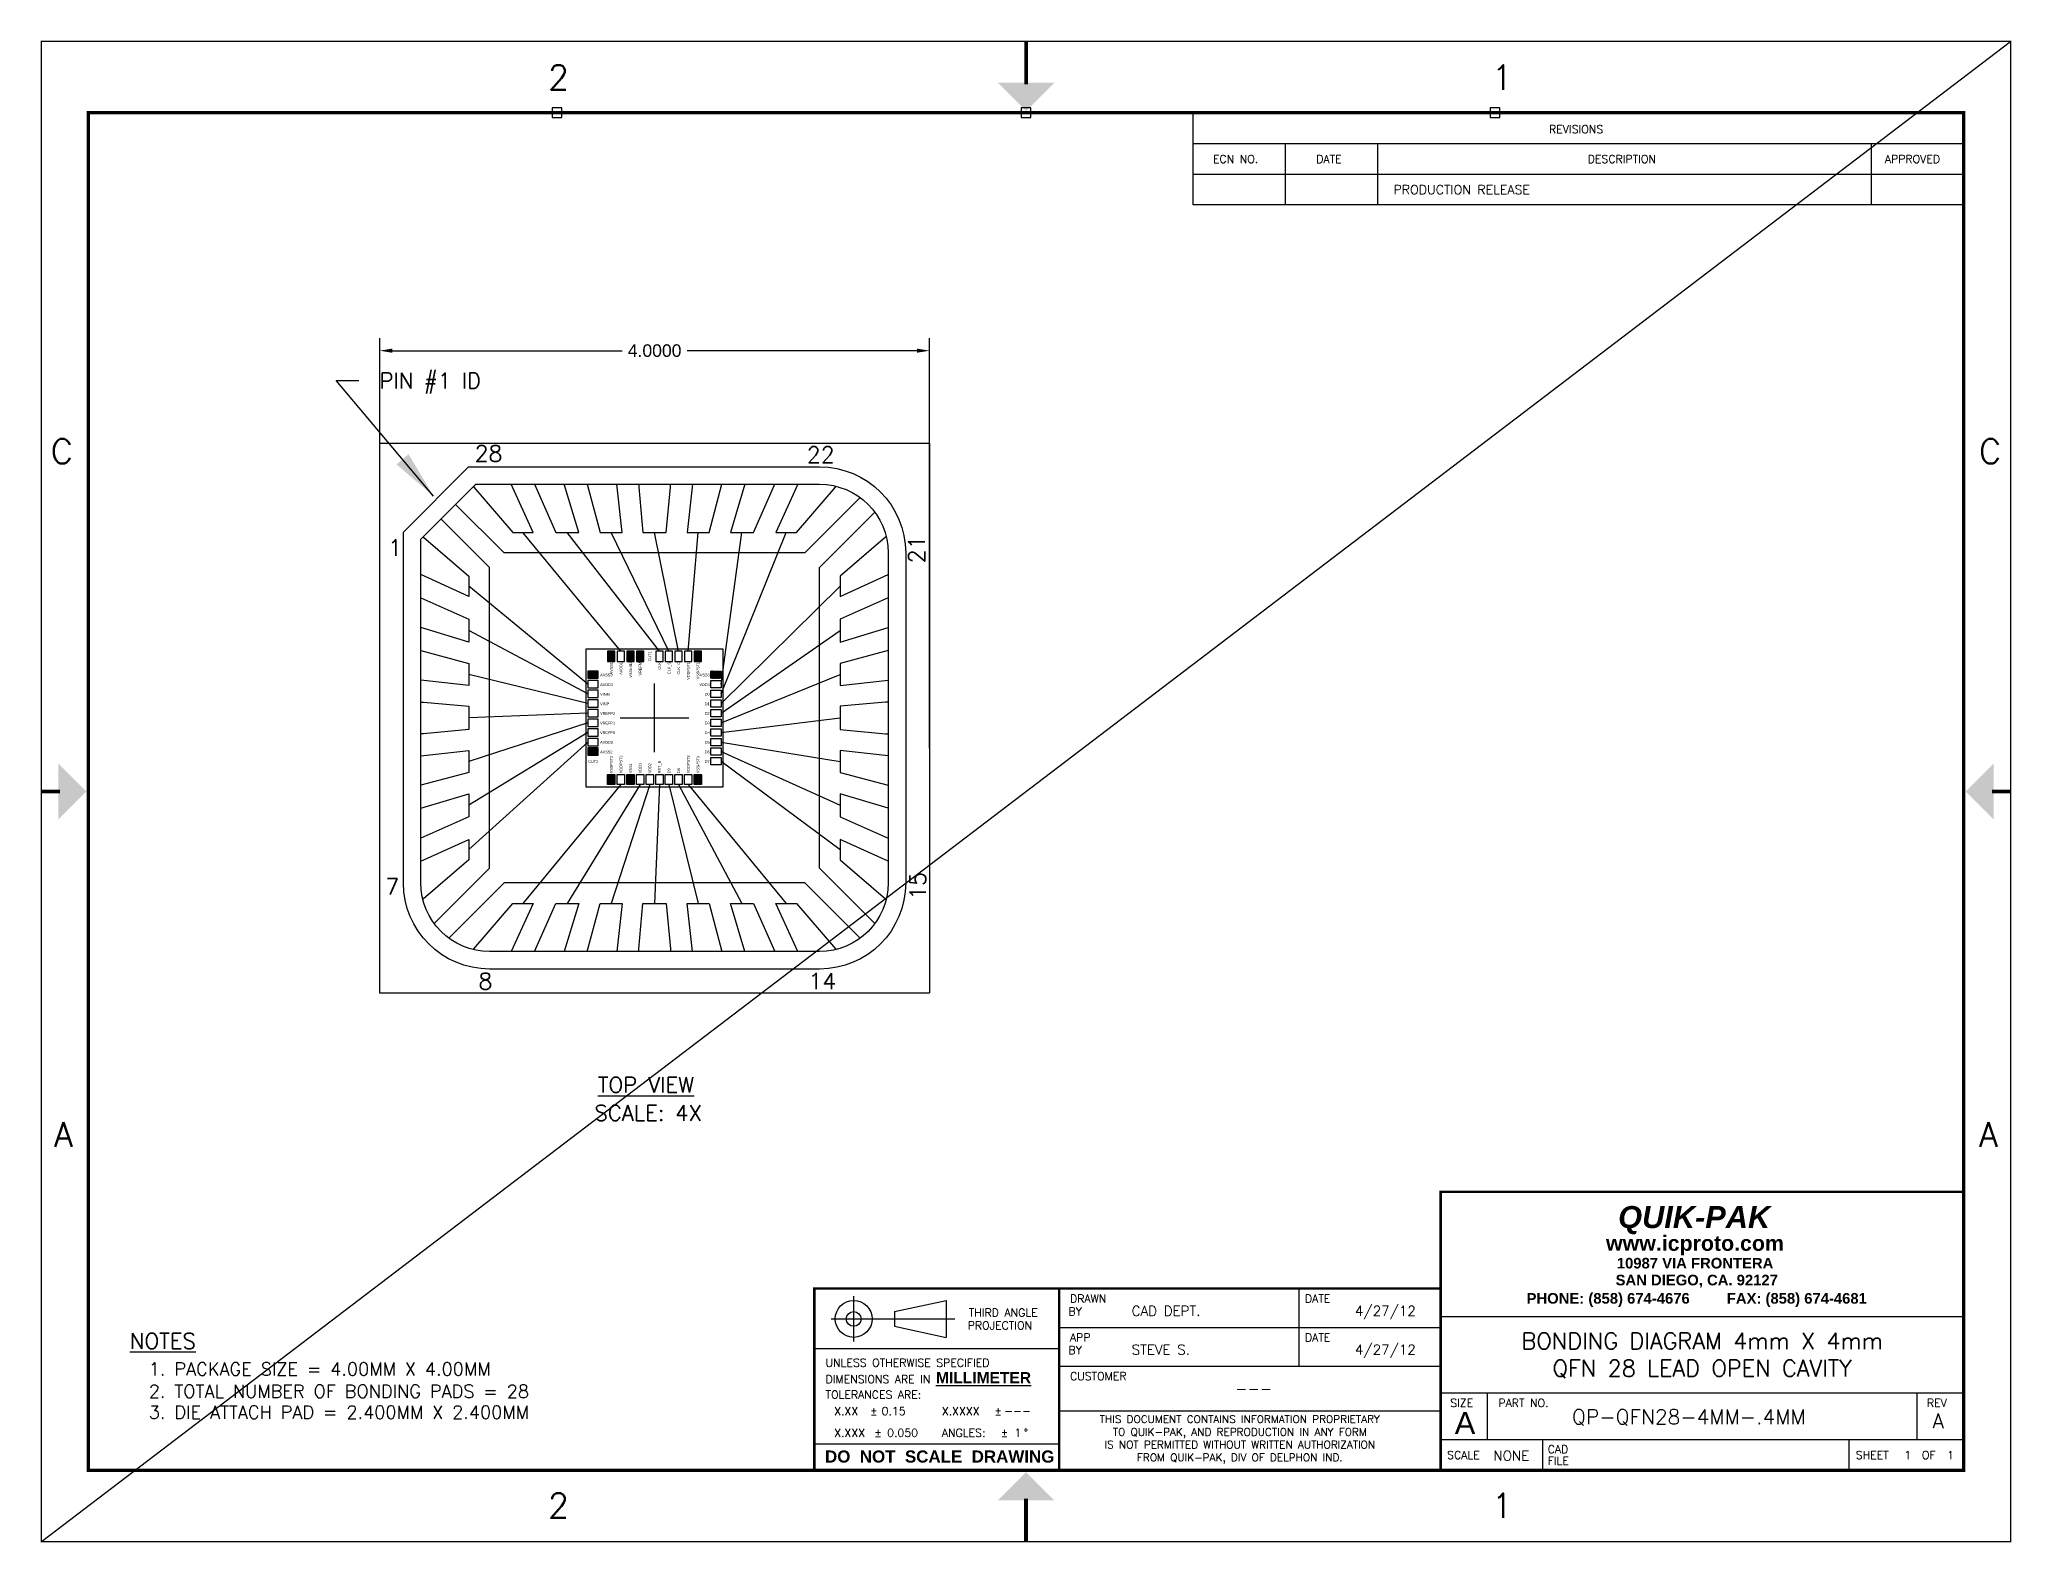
# Model space of a CAD drawing. Header units: millimetres. Extents: x 24.1 to 107.6, y -42.8 to 18.4.
# Drawn here: x 43.37 to 57.72, y 7.44 to 18.38 of the extents above; entities that cross this region are included whole.
import ezdxf
from ezdxf.enums import TextEntityAlignment as Align

# ---------------------------------------------------------------- set-up
doc = ezdxf.new("R2010")
doc.units = ezdxf.units.MM
doc.header["$LTSCALE"] = 25
doc.header["$PDMODE"] = 64
doc.header["$PDSIZE"] = 0.07
for name, color, linetype in [('BOND', 7, 'Continuous'), ('CHIP', 6, 'Continuous'), ('DIM', 142, 'Continuous'), ('FRAME1', 214, 'Continuous'), ('FRAME2', 30, 'Continuous'), ('PACKAGE', 6, 'Continuous'), ('PAD', 7, 'Continuous'), ('TBLOCK', 100, 'Continuous'), ('TXT', 4, 'Continuous')]:
    doc.layers.add(name, color=color, linetype=linetype)
doc.styles.add('Roman', font='romans')
doc.styles.get("Standard").update_dxf_attribs({"font": 'arial.ttf'})
doc.dimstyles.new('Copy of Standard-1-3PL', dxfattribs={"dimtxt": 0.25, "dimasz": 0.35, "dimexe": 0.15, "dimexo": 0.15, "dimgap": 0.15, "dimtad": 0, "dimtih": 1, "dimtoh": 1, "dimdec": 3, "dimzin": 1, "dimdsep": 46, "dimtxsty": 'Roman', "dimcen": 0.35, "dimadec": 0, "dimazin": 0, "dimtfac": 1, "dimtdec": 3, "dimtofl": 0, "dimtmove": 0, "dimatfit": 3, "dimfxl": 1, "dimtolj": 1, "dimtzin": 0, "dimarcsym": 0})
doc.dimstyles.get("Standard").update_dxf_attribs({"dimtxt": 4.572, "dimasz": 4.572, "dimexe": 4.572, "dimexo": 1.5875, "dimgap": 2.286, "dimtad": 0, "dimtih": 1, "dimtoh": 1, "dimdec": 4, "dimzin": 0, "dimdsep": 46, "dimtxsty": 'Standard', "dimcen": 2.286, "dimadec": 0, "dimazin": 0, "dimtfac": 1, "dimtdec": 4, "dimtofl": 0, "dimtmove": 0, "dimatfit": 3, "dimfxl": 25.4, "dimtolj": 1, "dimtzin": 0, "dimarcsym": 0})
pattern_1 = [(0, (31.9055257, 11.5300761), (0.0047625, 0.00274963064), [0.003175, -0.00635]), (120, (31.9055257, 11.5300761), (-0.0047625, 0.00274963066), [0.003175, -0.00635]), (60, (31.9055257, 11.5300761), (1e-11, 0.0054992613), [-0.00635, 0.003175])]

# ---------------------------------------------------------------- blocks, each defined once
blk = doc.blocks.new('Asizesheet1')
for p, q in [((22.345, 26.53), (22.345, 27.723)), ((24.136, 26.53), (24.136, 27.127)), ((35.501, 26.53), (35.501, 27.127)), ((22.345, 26.53), (37.292, 26.53)), ((22.345, 26.53), (37.292, 26.53)), ((22.345, 26.53), (37.292, 26.53)), ((15.758, 3.883), (15.758, 4.76)), ((15.758, 3.883), (15.758, 4.76)), ((16.548, 4.465), (17.554, 4.68)), ((16.548, 4.465), (17.554, 4.68)), ((17.554, 4.68), (17.554, 3.963)), ((17.554, 4.68), (17.554, 3.963)), ((24.4, 3.405), (24.4, 4.909)), ((15.32, 4.322), (17.721, 4.322)), ((15.32, 4.322), (17.721, 4.322)), ((16.548, 4.465), (16.548, 4.178)), ((16.548, 4.465), (16.548, 4.178)), ((27.145, 4.367), (37.292, 4.367)), ((16.548, 4.178), (17.554, 3.963)), ((16.548, 4.178), (17.554, 3.963)), ((19.744, 4.157), (27.145, 4.157)), ((14.995, 3.746), (19.744, 3.746)), ((19.744, 3.405), (27.145, 3.405)), ((27.145, 2.887), (37.292, 2.887)), ((28.052, 1.979), (28.052, 2.887)), ((36.385, 1.979), (36.385, 2.887)), ((19.744, 2.539), (27.145, 2.539)), ((27.145, 1.979), (37.292, 1.979)), ((29.124, 1.383), (29.124, 1.979)), ((35.071, 1.383), (35.071, 1.979)), ((14.995, 1.896), (19.744, 1.896))]:
    blk.add_line(p, q)
at = {"const_width": 0.047}
for points in [[(27.145, 1.383), (27.145, 6.788), (37.292, 6.788)], [(14.995, 1.383), (14.995, 4.909), (27.145, 4.909)], [(19.744, 1.383), (19.744, 4.909)]]:
    blk.add_lwpolyline(points, dxfattribs=at)
for radius in [0.358, 0.358, 0.143, 0.143]:
    blk.add_circle((15.758, 4.322), radius)
for p in [(10.005, 27.723), (19.101, 27.723), (28.196, 27.723)]:
    blk.add_point(p)
at = {"layer": 'TBLOCK'}
for p, q in [((22.345, 26.53), (22.345, 27.723)), ((22.345, 27.127), (37.292, 27.127)), ((22.345, 27.127), (37.292, 27.127)), ((24.136, 26.53), (24.136, 27.127)), ((25.927, 26.53), (25.927, 27.127)), ((25.927, 26.53), (25.927, 27.127)), ((35.501, 26.53), (35.501, 27.127)), ((22.345, 26.53), (37.292, 26.53)), ((22.345, 25.933), (22.345, 26.53)), ((24.136, 25.933), (24.136, 26.53)), ((25.927, 25.933), (25.927, 26.53)), ((35.501, 25.933), (35.501, 26.53)), ((37.292, 25.933), (22.345, 25.933)), ((24.4, 3.405), (24.4, 4.909)), ((27.145, 4.367), (37.292, 4.367)), ((19.744, 4.157), (27.145, 4.157)), ((14.995, 3.746), (19.744, 3.746)), ((19.744, 3.405), (27.145, 3.405)), ((27.145, 2.887), (37.292, 2.887)), ((28.052, 1.979), (28.052, 2.887)), ((36.385, 1.979), (36.385, 2.887)), ((19.744, 2.539), (27.145, 2.539)), ((27.145, 1.979), (37.292, 1.979)), ((29.124, 1.383), (29.124, 1.979)), ((35.071, 1.383), (35.071, 1.979)), ((14.995, 1.896), (19.744, 1.896))]:
    blk.add_line(p, q, dxfattribs=at)
for points, const_width in [([(38.202, 29.106), (0, 29.106), (0, 0), (38.202, 0)], 0.0284), ([(37.292, 27.723), (0.91, 27.723), (0.91, 1.383), (37.292, 1.383)], 0.0659)]:
    blk.add_lwpolyline(points, close=True, dxfattribs=dict(at, const_width=const_width))
for points, const_width in [([(19.103, 29.106), (19.103, 28.271)], 0.0728), ([(0, 14.553), (0.364, 14.553)], 0.0728), ([(38.202, 14.553), (37.838, 14.553)], 0.0728), ([(27.145, 1.383), (27.145, 6.788), (37.292, 6.788)], 0.047), ([(14.995, 1.383), (14.995, 4.909), (27.145, 4.909)], 0.047), ([(19.744, 1.383), (19.744, 4.909)], 0.047), ([(19.101, 0), (19.101, 0.837)], 0.0728)]:
    blk.add_lwpolyline(points, dxfattribs=dict(at, const_width=const_width))
for points in [[(18.557, 28.302), (19.649, 28.302), (19.103, 27.756)], [(0.329, 14.007), (0.329, 15.099), (0.874, 14.553)], [(37.875, 14.007), (37.875, 15.099), (37.329, 14.553)], [(18.555, 0.8), (19.647, 0.8), (19.101, 1.346)]]:
    blk.add_solid(points, dxfattribs=at)
at = {"style": 'Roman'}
for s, p in [('REVISIONS', (29.247, 27.324)), ('REVISIONS', (29.247, 27.324)), ('ECN NO.', (22.728, 26.745)), ('ECN NO.', (22.728, 26.745)), ('DATE', (24.731, 26.745)), ('DATE', (24.731, 26.745)), ('DESCRIPTION', (29.998, 26.745)), ('DESCRIPTION', (29.998, 26.745)), ('APPROVED', (35.761, 26.745)), ('APPROVED', (35.761, 26.745)), ('DRAWN', (19.954, 4.637)), ('DRAWN', (19.954, 4.637)), ('DATE', (24.512, 4.637)), ('DATE', (24.512, 4.637)), ('PROJECTION', (17.969, 4.118)), ('PROJECTION', (17.969, 4.118)), ('THIRD ANGLE', (17.991, 4.365)), ('THIRD ANGLE', (17.991, 4.365)), ('BY', (19.925, 4.389)), ('APP', (19.954, 3.885)), ('DATE', (24.512, 3.885)), ('DATE', (24.512, 3.885)), ('BY', (19.925, 3.637)), ('BY', (19.925, 3.637)), ('CUSTOMER', (19.954, 3.133)), ('SIZE', (27.33, 2.614)), ('PART NO.', (28.265, 2.614)), ('REV', (36.577, 2.614)), ('SCALE', (27.27, 1.603)), ('CAD', (29.22, 1.715)), ('FILE', (29.22, 1.491)), ('SHEET', (35.197, 1.603)), ('SHEET', (35.197, 1.603)), ('OF', (36.48, 1.603))]:
    blk.add_text(s, height=0.1552, dxfattribs=at).set_placement(p)
at = {"char_height": 0.47753}
for s, insert, attachment_point in [('{\\Fromans.shx;2}', (9.827, 28.406), 4), ('{\\Fromans.shx;A}', (0.613, 7.898), 6), ('{\\Fromans.shx;A}', (37.588, 7.898), 4), ('{\\Fromans.shx;2}', (9.827, 0.7), 4)]:
    blk.add_mtext(s, dxfattribs=dict(at, insert=insert, attachment_point=attachment_point))
at = {"style": 'Roman'}
for s, insert, char_height, attachment_point in [('1', (28.134, 28.406), 0.478, 4), ('C', (0.613, 21.153), 0.478, 6), ('C', (37.588, 21.153), 0.478, 4), ('{\\fArial|b1|i1|c0|p34;QUIK-PAK}', (32.062, 6.237), 0.42689, 5), ('{\\fArial|b1|i0|c0|p34;www.icproto.com}', (32.078, 5.746), 0.29645, 5), ('{\\fArial|b1|i0|c0|p34;10987 VIA FRONTERA}', (32.08, 5.401), 0.20587, 5), ('{\\fArial|b1|i0|c0|p34;SAN DIEGO, CA. 92127}', (32.112, 5.052), 0.20587, 5), ('{\\fArial|b1|i0|c0|p34;PHONE: (858) 674-4676         FAX: (858) 674-4681}', (32.112, 4.689), 0.20587, 5), ('UNLESS OTHERWISE SPECIFIED\\PDIMENSIONS ARE IN {\\fArial|b1|i0|c0|p34;\\H1.393x;\\LMILLIMETER}\\PTOLERANCES ARE:', (15.212, 3.549), 0.1552, 1), ('X.XX', (15.38, 2.611), 0.1552, 1), ('±', (16.075, 2.611), 0.155, 1), ('X.XXXX', (17.469, 2.611), 0.1552, 1), ('±', (18.486, 2.611), 0.155, 1), ('THIS DOCUMENT CONTAINS INFORMATION PROPRIETARY\\PTO QUIK-PAK, AND REPRODUCTION IN ANY FORM\\PIS NOT PERMITTED WITHOUT WRITTEN AUTHORIZATION\\PFROM QUIK-PAK, DIV OF DELPHON IND.', (23.248, 1.982), 0.14869, 5), ('{\\fArial|b0|i0|c0|p34;A}', (27.617, 2.301), 0.42976, 5), ('X.XXX', (15.38, 2.189), 0.1552, 1), ('±', (16.158, 2.189), 0.155, 1), ('ANGLES:', (17.469, 2.189), 0.1552, 1), ('±', (18.61, 2.189), 0.155, 1), ('°', (19.06, 2.189), 0.155, 1), ('{\\fArial|b1|i0|c0|p34;DO  NOT  SCALE  DRAWING}', (17.427, 1.65), 0.235, 5), ('1', (28.134, 0.7), 0.478, 4)]:
    blk.add_mtext(s, dxfattribs=dict(at, insert=insert, char_height=char_height, attachment_point=attachment_point))
for tag, height, p in [('ECN_NO', 0.179, (23.216, 26.229)), ('APP_DATE', 0.179, (25.022, 26.229)), ('APP_BY', 0.179, (36.349, 26.229)), ('DRAWN_DATE', 0.191, (26.072, 4.477)), ('TITLE_1', 0.32, (32.218, 3.895)), ('APP_DATE', 0.191, (26.072, 3.725)), ('TITLE_1_LINE_ONLY', 0.329, (32.218, 3.63)), ('TITLE_2', 0.32, (32.218, 3.365)), ('CUSTOMER', 0.215, (23.516, 2.968)), ('REV', 0.287, (36.796, 2.342)), ('TOL_ANGLE', 0.155, (18.945, 2.112)), ('SHEET_NO', 0.155, (36.204, 1.679)), ('SHEET_TOTAL', 0.155, (37.035, 1.679))]:
    blk.add_attdef(tag, text='', height=height, dxfattribs=at).set_placement(p, align=Align.MIDDLE_CENTER)
for tag, height, p in [('ECN_DES', 0.179, (26.228, 26.229)), ('DRAWN_BY', 0.191, (21.151, 4.477)), ('APP_BY', 0.191, (21.151, 3.725)), ('PART_NO', 0.287, (29.691, 2.422)), ('SCALE', 0.191, (28.168, 1.669)), ('CAD_FILE', 0.191, (29.94, 1.679))]:
    blk.add_attdef(tag, text='', height=height, dxfattribs=at).set_placement(p, align=Align.MIDDLE_LEFT)
for tag, p in [('TOL_2PL', (16.3, 2.611)), ('TOL_4PL', (18.677, 2.611)), ('TOL_3PL', (16.408, 2.189))]:
    blk.add_attdef(tag, text='', height=0.155, dxfattribs=at).set_placement(p, align=Align.TOP_LEFT)
blk = doc.blocks.new('*D11')
at = {"layer": 'BOND', "color": 0, "lineweight": -2, "transparency": 16777216}
for p, q in [((45.842, 13.221), (45.842, 16.205)), ((45.933, 16.113), (47.605, 16.113)), ((49.75, 16.113), (48.079, 16.113)), ((49.842, 13.221), (49.842, 16.205))]:
    blk.add_line(p, q, dxfattribs=at)
at = {"layer": 'BOND', "color": 0, "transparency": 16777216}
for points in [[(45.933, 16.128), (45.933, 16.098), (45.842, 16.113)], [(49.75, 16.128), (49.75, 16.098), (49.842, 16.113)]]:
    blk.add_solid(points, dxfattribs=at)
at = {"layer": 'Defpoints', "color": 0, "transparency": 16777216}
for p in [(49.842, 16.113), (45.842, 13.189), (49.842, 13.189)]:
    blk.add_point(p, dxfattribs=at)
at = {"layer": 'BOND', "color": 0, "transparency": 16777216, "insert": (47.842, 16.113), "char_height": 0.0914, "attachment_point": 5}
blk.add_mtext('\\A1;4.0000', dxfattribs=at)

msp = doc.modelspace()

# ---------------------------------------------------------------- hatches: boundary and pattern name
at = {"layer": 'BOND'}
h = msp.add_hatch(dxfattribs=at)
h.set_pattern_fill('HONEY', color=256, scale=0.001)
h.set_pattern_definition(pattern_1)
h.paths.add_polyline_path([(47.55313, 13.92598), (47.49993, 13.92598), (47.49993, 13.85159), (47.55313, 13.85159)])
h = msp.add_hatch(dxfattribs=at)
h.set_pattern_fill('HONEY', color=256, scale=0.001)
h.set_pattern_definition([(0, (32.0455257, 11.5300761), (0.0047625, 0.00274963064), [0.003175, -0.00635]), (120, (32.0455257, 11.5300761), (-0.0047625, 0.00274963066), [0.003175, -0.00635]), (60, (32.0455257, 11.5300761), (1e-11, 0.0054992613), [-0.00635, 0.003175])])
h.paths.add_polyline_path([(47.69313, 13.92598), (47.63993, 13.92598), (47.63993, 13.85159), (47.69313, 13.85159)])
h = msp.add_hatch(dxfattribs=at)
h.set_pattern_fill('HONEY', color=256, scale=0.001)
h.set_pattern_definition([(0, (32.1155257, 11.5300761), (0.0047625, 0.00274963064), [0.003175, -0.00635]), (120, (32.1155257, 11.5300761), (-0.0047625, 0.00274963066), [0.003175, -0.00635]), (60, (32.1155257, 11.5300761), (1e-11, 0.0054992613), [-0.00635, 0.003175])])
h.paths.add_polyline_path([(47.76313, 13.92598), (47.70993, 13.92598), (47.70993, 13.85159), (47.76313, 13.85159)])
h = msp.add_hatch(dxfattribs=at)
h.set_pattern_fill('HONEY', color=256, scale=0.001)
h.set_pattern_definition([(0, (32.5355257, 11.5300761), (0.0047625, 0.00274963064), [0.003175, -0.00635]), (120, (32.5355257, 11.5300761), (-0.0047625, 0.00274963066), [0.003175, -0.00635]), (60, (32.5355257, 11.5300761), (1e-11, 0.0054992613), [-0.00635, 0.003175])])
h.paths.add_polyline_path([(48.18313, 13.92598), (48.12993, 13.92598), (48.12993, 13.85159), (48.18313, 13.85159)])
h = msp.add_hatch(dxfattribs=at)
h.set_pattern_fill('HONEY', color=256, scale=0.001)
h.set_pattern_definition(pattern_1)
h.paths.add_polyline_path([(47.4314, 13.78268), (47.35701, 13.78268), (47.35701, 13.72948), (47.4314, 13.72948)])
h = msp.add_hatch(dxfattribs=at)
h.set_pattern_fill('HONEY', color=256, scale=0.001)
h.set_pattern_definition([(0, (32.8005517, 11.5300761), (0.0047625, 0.00274963064), [0.003175, -0.00635]), (120, (32.8005517, 11.5300761), (-0.0047625, 0.00274963066), [0.003175, -0.00635]), (60, (32.8005517, 11.5300761), (1e-11, 0.0054992613), [-0.00635, 0.003175])])
h.paths.add_polyline_path([(48.32643, 13.78268), (48.25204, 13.78268), (48.25204, 13.72948), (48.32643, 13.72948)])
h = msp.add_hatch(dxfattribs=at)
h.set_pattern_fill('HONEY', color=256, scale=0.001)
h.set_pattern_definition([(0, (31.9055257, 10.9700761), (0.0047625, 0.00274963064), [0.003175, -0.00635]), (120, (31.9055257, 10.9700761), (-0.0047625, 0.00274963066), [0.003175, -0.00635]), (60, (31.9055257, 10.9700761), (1e-11, 0.0054992613), [-0.00635, 0.003175])])
h.paths.add_polyline_path([(47.4314, 13.22268), (47.35701, 13.22268), (47.35701, 13.16948), (47.4314, 13.16948)])
h = msp.add_hatch(dxfattribs=at)
h.set_pattern_fill('HONEY', color=256, scale=0.001)
h.set_pattern_definition([(0, (31.9055257, 10.6350502), (0.0047625, 0.00274963064), [0.003175, -0.00635]), (120, (31.9055257, 10.6350502), (-0.0047625, 0.00274963066), [0.003175, -0.00635]), (60, (31.9055257, 10.6350502), (1e-11, 0.0054992613), [-0.00635, 0.003175])])
h.paths.add_polyline_path([(47.55313, 13.03096), (47.49993, 13.03096), (47.49993, 12.95657), (47.55313, 12.95657)])
h = msp.add_hatch(dxfattribs=at)
h.set_pattern_fill('HONEY', color=256, scale=0.001)
h.set_pattern_definition([(0, (32.0455257, 10.6350502), (0.0047625, 0.00274963064), [0.003175, -0.00635]), (120, (32.0455257, 10.6350502), (-0.0047625, 0.00274963066), [0.003175, -0.00635]), (60, (32.0455257, 10.6350502), (1e-11, 0.0054992613), [-0.00635, 0.003175])])
h.paths.add_polyline_path([(47.69313, 13.03096), (47.63993, 13.03096), (47.63993, 12.95657), (47.69313, 12.95657)])
h = msp.add_hatch(dxfattribs=at)
h.set_pattern_fill('HONEY', color=256, scale=0.001)
h.set_pattern_definition([(0, (32.5355257, 10.6350502), (0.0047625, 0.00274963064), [0.003175, -0.00635]), (120, (32.5355257, 10.6350502), (-0.0047625, 0.00274963066), [0.003175, -0.00635]), (60, (32.5355257, 10.6350502), (1e-11, 0.0054992613), [-0.00635, 0.003175])])
h.paths.add_polyline_path([(48.18313, 13.03096), (48.12993, 13.03096), (48.12993, 12.95657), (48.18313, 12.95657)])

# ---------------------------------------------------------------- linework, layer by layer
for p, q in [((43.38077, 7.44875), (57.70638, 18.3635)), ((47.59653, 13.92598), (46.88425, 14.79127)), ((47.87653, 13.92598), (47.20609, 14.79127)), ((47.94653, 13.92598), (47.52534, 14.79127)), ((48.01653, 13.92598), (47.84172, 14.79127)), ((48.08653, 13.92598), (48.1581, 14.79127)), ((48.32643, 13.68608), (48.47735, 14.79127)), ((48.32643, 13.61608), (48.79919, 14.79127)), ((47.35701, 13.68608), (46.49172, 14.39875)), ((48.32643, 13.54608), (49.19172, 14.39875)), ((47.35701, 13.61608), (46.49172, 14.0769)), ((48.32643, 13.47608), (49.19172, 14.0769)), ((47.35701, 13.54608), (46.49172, 13.75765)), ((48.32643, 13.40608), (49.19172, 13.75765)), ((47.35701, 13.47608), (46.49172, 13.44127)), ((47.35701, 13.40608), (46.49172, 13.1249)), ((48.32643, 13.33608), (49.19172, 13.44127)), ((47.35701, 13.33608), (46.49172, 12.80565)), ((47.35701, 13.26608), (46.49172, 12.4838)), ((48.32643, 13.26608), (49.19172, 13.1249)), ((48.32643, 13.19608), (49.19172, 12.80565)), ((48.32643, 13.12608), (49.19172, 12.4838)), ((47.59653, 12.95657), (46.88425, 12.09127)), ((47.73653, 12.95657), (47.20609, 12.09127)), ((47.80653, 12.95657), (47.52534, 12.09127)), ((47.87653, 12.95657), (47.84172, 12.09127)), ((47.94653, 12.95657), (48.1581, 12.09127)), ((48.01653, 12.95657), (48.47735, 12.09127)), ((48.08653, 12.95657), (48.79919, 12.09127))]:
    msp.add_line(p, q, dxfattribs=at)
at = {"layer": 'CHIP'}
msp.add_lwpolyline([(47.34172, 12.94127), (48.34172, 12.94127), (48.34172, 13.94127), (47.34172, 13.94127)], close=True, dxfattribs=at)
at = {"layer": 'DIM'}
for p, q in [((47.84172, 13.19127), (47.84172, 13.69127)), ((47.84172, 13.19127), (47.84172, 13.69127)), ((47.84172, 13.19127), (47.84172, 13.69127)), ((47.84172, 13.19127), (47.84172, 13.69127)), ((47.84172, 13.19127), (47.84172, 13.69127)), ((47.84172, 13.19127), (47.84172, 13.69127)), ((47.84172, 13.19127), (47.84172, 13.69127)), ((47.84172, 13.31627), (47.84172, 13.56627)), ((47.84172, 13.31627), (47.84172, 13.56627)), ((47.84172, 13.31627), (47.84172, 13.56627)), ((47.84172, 13.31627), (47.84172, 13.56627)), ((47.84172, 13.31627), (47.84172, 13.56627)), ((47.84172, 13.31627), (47.84172, 13.56627)), ((47.84172, 13.31627), (47.84172, 13.56627)), ((47.84172, 13.31627), (47.84172, 13.56627)), ((47.84172, 13.31627), (47.84172, 13.56627)), ((47.84172, 13.31627), (47.84172, 13.56627)), ((47.59172, 13.44127), (48.09172, 13.44127)), ((47.59172, 13.44127), (48.09172, 13.44127)), ((47.59172, 13.44127), (48.09172, 13.44127)), ((47.59172, 13.44127), (48.09172, 13.44127)), ((47.59172, 13.44127), (48.09172, 13.44127)), ((47.59172, 13.44127), (48.09172, 13.44127)), ((47.59172, 13.44127), (48.09172, 13.44127))]:
    msp.add_line(p, q, dxfattribs=at)
at = {"layer": 'FRAME1'}
for p, q in [((46.52672, 15.12127), (46.80992, 14.79127)), ((46.95858, 14.79127), (46.79915, 15.14127)), ((46.96788, 15.14127), (47.12257, 14.79127)), ((47.28961, 14.79127), (47.18465, 15.14127)), ((47.35155, 15.14127), (47.44485, 14.79127)), ((47.60583, 14.79127), (47.56704, 15.14127)), ((47.72672, 15.12127), (47.75672, 14.79127)), ((47.92672, 14.79127), (47.95672, 15.12127)), ((48.1164, 15.14127), (48.07761, 14.79127)), ((48.23859, 14.79127), (48.33189, 15.14127)), ((48.49879, 15.14127), (48.39383, 14.79127)), ((48.56087, 14.79127), (48.71556, 15.14127)), ((48.8843, 15.14127), (48.72487, 14.79127)), ((48.87352, 14.79127), (49.15672, 15.12127)), ((46.74779, 14.64127), (46.39475, 14.99431)), ((49.33824, 15.04386), (48.93565, 14.64127)), ((49.04172, 14.53521), (49.44431, 14.9378)), ((46.64172, 14.53521), (46.28869, 14.88824)), ((46.80992, 14.79127), (46.95858, 14.79127)), ((47.12257, 14.79127), (47.28961, 14.79127)), ((47.44485, 14.79127), (47.60583, 14.79127)), ((47.75672, 14.79127), (47.92672, 14.79127)), ((48.07761, 14.79127), (48.23859, 14.79127)), ((48.39383, 14.79127), (48.56087, 14.79127)), ((48.72487, 14.79127), (48.87352, 14.79127)), ((46.16172, 14.75627), (46.49172, 14.47308)), ((48.93565, 14.64127), (46.74779, 14.64127)), ((49.52172, 14.75627), (49.19172, 14.47308)), ((46.64172, 12.34734), (46.64172, 14.53521)), ((49.04172, 12.34734), (49.04172, 14.53521)), ((46.49172, 14.32442), (46.14172, 14.48385)), ((46.49172, 14.47308), (46.49172, 14.32442)), ((49.19172, 14.32442), (49.54172, 14.48385)), ((49.19172, 14.47308), (49.19172, 14.32442)), ((46.14172, 14.31511), (46.49172, 14.16042)), ((49.54172, 14.31511), (49.19172, 14.16042)), ((46.49172, 13.99338), (46.14172, 14.09834)), ((46.49172, 14.16042), (46.49172, 13.99338)), ((49.19172, 14.16042), (49.19172, 13.99338)), ((49.19172, 13.99338), (49.54172, 14.09834)), ((46.14172, 13.93145), (46.49172, 13.83814)), ((49.54172, 13.93145), (49.19172, 13.83814)), ((46.49172, 13.83814), (46.49172, 13.67716)), ((49.19172, 13.83814), (49.19172, 13.67716)), ((46.49172, 13.67716), (46.14172, 13.71595)), ((47.84172, 13.19127), (47.84172, 13.69127)), ((47.84172, 13.19127), (47.84172, 13.69127)), ((47.84172, 13.19127), (47.84172, 13.69127)), ((47.84172, 13.19127), (47.84172, 13.69127)), ((47.84172, 13.19127), (47.84172, 13.69127)), ((49.19172, 13.67716), (49.54172, 13.71595)), ((46.16172, 13.55627), (46.49172, 13.52627)), ((46.49172, 13.52627), (46.49172, 13.35627)), ((47.84172, 13.31627), (47.84172, 13.56627)), ((47.84172, 13.31627), (47.84172, 13.56627)), ((47.84172, 13.31627), (47.84172, 13.56627)), ((47.84172, 13.31627), (47.84172, 13.56627)), ((47.84172, 13.31627), (47.84172, 13.56627)), ((47.84172, 13.31627), (47.84172, 13.56627)), ((47.84172, 13.31627), (47.84172, 13.56627)), ((47.84172, 13.31627), (47.84172, 13.56627)), ((49.52172, 13.55627), (49.19172, 13.52627)), ((49.19172, 13.52627), (49.19172, 13.35627)), ((46.49172, 13.35627), (46.16172, 13.32627)), ((47.59172, 13.44127), (48.09172, 13.44127)), ((47.59172, 13.44127), (48.09172, 13.44127)), ((47.59172, 13.44127), (48.09172, 13.44127)), ((47.59172, 13.44127), (48.09172, 13.44127)), ((47.59172, 13.44127), (48.09172, 13.44127)), ((49.19172, 13.35627), (49.52172, 13.32627)), ((46.14172, 13.1666), (46.49172, 13.20539)), ((46.49172, 13.20539), (46.49172, 13.04441)), ((49.54172, 13.1666), (49.19172, 13.20539)), ((49.19172, 13.20539), (49.19172, 13.04441)), ((46.49172, 13.04441), (46.14172, 12.9511)), ((49.19172, 13.04441), (49.54172, 12.9511)), ((46.14172, 12.78421), (46.49172, 12.88917)), ((46.49172, 12.88917), (46.49172, 12.72213)), ((49.54172, 12.78421), (49.19172, 12.88917)), ((49.19172, 12.88917), (49.19172, 12.72213)), ((46.49172, 12.72213), (46.14172, 12.56744)), ((49.19172, 12.72213), (49.54172, 12.56744)), ((46.14172, 12.3987), (46.49172, 12.55813)), ((46.49172, 12.55813), (46.49172, 12.40947)), ((49.54172, 12.3987), (49.19172, 12.55813)), ((49.19172, 12.55813), (49.19172, 12.40947)), ((46.49172, 12.40947), (46.16172, 12.12627)), ((46.23913, 11.94475), (46.64172, 12.34734)), ((49.44431, 11.94475), (49.04172, 12.34734)), ((49.19172, 12.40947), (49.52172, 12.12627)), ((46.74779, 12.24127), (46.3452, 11.83869)), ((48.93565, 12.24127), (46.74779, 12.24127)), ((49.33824, 11.83869), (48.93565, 12.24127)), ((46.52672, 11.76127), (46.80992, 12.09127)), ((46.95858, 12.09127), (46.79915, 11.74127)), ((46.80992, 12.09127), (46.95858, 12.09127)), ((46.96788, 11.74127), (47.12257, 12.09127)), ((47.12257, 12.09127), (47.28961, 12.09127)), ((47.28961, 12.09127), (47.18465, 11.74127)), ((47.35155, 11.74127), (47.44485, 12.09127)), ((47.44485, 12.09127), (47.60583, 12.09127)), ((47.60583, 12.09127), (47.56704, 11.74127)), ((47.72672, 11.76127), (47.75672, 12.09127)), ((47.75672, 12.09127), (47.92672, 12.09127)), ((47.92672, 12.09127), (47.95672, 11.76127)), ((48.1164, 11.74127), (48.07761, 12.09127)), ((48.07761, 12.09127), (48.23859, 12.09127)), ((48.23859, 12.09127), (48.33189, 11.74127)), ((48.49879, 11.74127), (48.39383, 12.09127)), ((48.39383, 12.09127), (48.56087, 12.09127)), ((48.56087, 12.09127), (48.71556, 11.74127)), ((48.8843, 11.74127), (48.72487, 12.09127)), ((48.72487, 12.09127), (48.87352, 12.09127)), ((48.87352, 12.09127), (49.15672, 11.76127))]:
    msp.add_line(p, q, dxfattribs=at)
at = {"layer": 'FRAME2'}
for p, q in [((46.52672, 15.12627), (46.52672, 15.12127)), ((47.72672, 15.14127), (47.72672, 15.12127)), ((47.95672, 15.12127), (47.95672, 15.14127)), ((49.15672, 15.12127), (49.15672, 15.12787)), ((46.15672, 14.75627), (46.16172, 14.75627)), ((49.52832, 14.75627), (49.52172, 14.75627)), ((46.14172, 13.55627), (46.16172, 13.55627)), ((49.54172, 13.55627), (49.52172, 13.55627)), ((46.16172, 13.32627), (46.14172, 13.32627)), ((49.52172, 13.32627), (49.54172, 13.32627)), ((46.16172, 12.12627), (46.15513, 12.12627)), ((49.52172, 12.12627), (49.52832, 12.12627)), ((46.52672, 11.75468), (46.52672, 11.76127)), ((47.72672, 11.74127), (47.72672, 11.76127)), ((47.95672, 11.76127), (47.95672, 11.74127)), ((49.15672, 11.76127), (49.15672, 11.75468))]:
    msp.add_line(p, q, dxfattribs=at)
at = {"layer": 'PACKAGE'}
for p, q in [((45.84172, 15.44127), (45.84172, 11.44127)), ((45.84172, 15.44127), (49.84172, 15.44127)), ((49.84172, 15.44127), (49.84172, 11.44127)), ((45.84172, 11.44127), (49.84172, 11.44127))]:
    msp.add_line(p, q, dxfattribs=at)
for points in [[(46.48912, 15.26827), (49.04172, 15.26827, -0.41421356), (49.66872, 14.64127), (49.66872, 12.24127, -0.41421356), (49.04172, 11.61427), (46.64172, 11.61427, -0.41421356), (46.01472, 12.24127), (46.01472, 14.79388)], [(46.54172, 15.14127), (49.04172, 15.14127, -0.41421356), (49.54172, 14.64127), (49.54172, 12.24127, -0.41421356), (49.04172, 11.74127), (46.64172, 11.74127, -0.41421356), (46.14172, 12.24127), (46.14172, 14.74127)]]:
    msp.add_lwpolyline(points, format="xyb", close=True, dxfattribs=at)
at = {"layer": 'PAD'}
for points in [[(47.49993, 13.85159), (47.55313, 13.85159), (47.55313, 13.92598), (47.49993, 13.92598)], [(47.56993, 13.85159), (47.62313, 13.85159), (47.62313, 13.92598), (47.56993, 13.92598)], [(47.63993, 13.85159), (47.69313, 13.85159), (47.69313, 13.92598), (47.63993, 13.92598)], [(47.70993, 13.85159), (47.76313, 13.85159), (47.76313, 13.92598), (47.70993, 13.92598)], [(47.84993, 13.85159), (47.90313, 13.85159), (47.90313, 13.92598), (47.84993, 13.92598)], [(47.91993, 13.85159), (47.97313, 13.85159), (47.97313, 13.92598), (47.91993, 13.92598)], [(47.98993, 13.85159), (48.04313, 13.85159), (48.04313, 13.92598), (47.98993, 13.92598)], [(48.05993, 13.85159), (48.11313, 13.85159), (48.11313, 13.92598), (48.05993, 13.92598)], [(48.12993, 13.85159), (48.18313, 13.85159), (48.18313, 13.92598), (48.12993, 13.92598)], [(47.4314, 13.72948), (47.4314, 13.78268), (47.35701, 13.78268), (47.35701, 13.72948)], [(48.25204, 13.72948), (48.25204, 13.78268), (48.32643, 13.78268), (48.32643, 13.72948)], [(47.4314, 13.65948), (47.4314, 13.71268), (47.35701, 13.71268), (47.35701, 13.65948)], [(47.4314, 13.58948), (47.4314, 13.64268), (47.35701, 13.64268), (47.35701, 13.58948)], [(48.25204, 13.65948), (48.25204, 13.71268), (48.32643, 13.71268), (48.32643, 13.65948)], [(48.25204, 13.58948), (48.25204, 13.64268), (48.32643, 13.64268), (48.32643, 13.58948)], [(47.4314, 13.51948), (47.4314, 13.57268), (47.35701, 13.57268), (47.35701, 13.51948)], [(47.4314, 13.44948), (47.4314, 13.50268), (47.35701, 13.50268), (47.35701, 13.44948)], [(48.25204, 13.51948), (48.25204, 13.57268), (48.32643, 13.57268), (48.32643, 13.51948)], [(48.25204, 13.44948), (48.25204, 13.50268), (48.32643, 13.50268), (48.32643, 13.44948)], [(47.4314, 13.37948), (47.4314, 13.43268), (47.35701, 13.43268), (47.35701, 13.37948)], [(47.4314, 13.30948), (47.4314, 13.36268), (47.35701, 13.36268), (47.35701, 13.30948)], [(48.25204, 13.37948), (48.25204, 13.43268), (48.32643, 13.43268), (48.32643, 13.37948)], [(48.25204, 13.30948), (48.25204, 13.36268), (48.32643, 13.36268), (48.32643, 13.30948)], [(47.4314, 13.23948), (47.4314, 13.29268), (47.35701, 13.29268), (47.35701, 13.23948)], [(47.4314, 13.16948), (47.4314, 13.22268), (47.35701, 13.22268), (47.35701, 13.16948)], [(48.25204, 13.23948), (48.25204, 13.29268), (48.32643, 13.29268), (48.32643, 13.23948)], [(48.25204, 13.16948), (48.25204, 13.22268), (48.32643, 13.22268), (48.32643, 13.16948)], [(48.25204, 13.09948), (48.25204, 13.15268), (48.32643, 13.15268), (48.32643, 13.09948)], [(47.49993, 13.03096), (47.55313, 13.03096), (47.55313, 12.95657), (47.49993, 12.95657)], [(47.56993, 13.03096), (47.62313, 13.03096), (47.62313, 12.95657), (47.56993, 12.95657)], [(47.63993, 13.03096), (47.69313, 13.03096), (47.69313, 12.95657), (47.63993, 12.95657)], [(47.70993, 13.03096), (47.76313, 13.03096), (47.76313, 12.95657), (47.70993, 12.95657)], [(47.77993, 13.03096), (47.83313, 13.03096), (47.83313, 12.95657), (47.77993, 12.95657)], [(47.84993, 13.03096), (47.90313, 13.03096), (47.90313, 12.95657), (47.84993, 12.95657)], [(47.91993, 13.03096), (47.97313, 13.03096), (47.97313, 12.95657), (47.91993, 12.95657)], [(47.98993, 13.03096), (48.04313, 13.03096), (48.04313, 12.95657), (47.98993, 12.95657)], [(48.05993, 13.03096), (48.11313, 13.03096), (48.11313, 12.95657), (48.05993, 12.95657)], [(48.12993, 13.03096), (48.18313, 13.03096), (48.18313, 12.95657), (48.12993, 12.95657)]]:
    msp.add_lwpolyline(points, close=True, dxfattribs=at)

# ---------------------------------------------------------------- block references
ref = msp.add_blockref('Asizesheet1', (43.38077, 7.44875), dxfattribs=dict(xscale=0.375, yscale=0.375, zscale=0.375))
ref.add_attrib('TITLE_1', 'BONDING DIAGRAM 4mm X 4mm', dxfattribs={"height": 0.1198524, "style": 'Roman'}).set_placement((55.46265, 8.90927), align=Align.MIDDLE_CENTER)
ref.add_attrib('TITLE_2', 'QFN 28 LEAD OPEN CAVITY', dxfattribs={"height": 0.1198524, "style": 'Roman'}).set_placement((55.46265, 8.71054), align=Align.MIDDLE_CENTER)
ref.add_attrib('PART_NO', 'QP-QFN28-4MM-.4MM', dxfattribs={"height": 0.1074442, "style": 'Roman'}).set_placement((54.51507, 8.35696), align=Align.MIDDLE_LEFT)
ref.add_attrib('REV', 'A', dxfattribs={"height": 0.10744, "style": 'Roman'}).set_placement((57.17928, 8.32714), align=Align.MIDDLE_CENTER)
ref.add_attrib('SCALE', 'NONE', dxfattribs={"height": 0.071629, "style": 'Roman'}).set_placement((53.94361, 8.07453), align=Align.MIDDLE_LEFT)
ref.add_attrib('SHEET_NO', '1', dxfattribs={"height": 0.0582, "style": 'Roman'}).set_placement((56.95728, 8.07851), align=Align.MIDDLE_CENTER)
ref.add_attrib('SHEET_TOTAL', '1', dxfattribs={"height": 0.0582, "style": 'Roman'}).set_placement((57.26895, 8.07851), align=Align.MIDDLE_CENTER)
ref.add_attrib('DRAWN_BY', 'CAD DEPT.', dxfattribs={"height": 0.071629, "style": 'Roman'}).set_placement((51.31235, 9.1277), align=Align.MIDDLE_LEFT)
ref.add_attrib('DRAWN_DATE', '4/27/12', dxfattribs={"height": 0.071629, "style": 'Roman'}).set_placement((53.15776, 9.1277), align=Align.MIDDLE_CENTER)
ref.add_attrib('APP_BY', 'STEVE S.', dxfattribs={"height": 0.071629, "style": 'Roman'}).set_placement((51.31235, 8.84566), align=Align.MIDDLE_LEFT)
ref.add_attrib('APP_DATE', '4/27/12', dxfattribs={"height": 0.071629, "style": 'Roman'}).set_placement((53.15776, 8.84566), align=Align.MIDDLE_CENTER)
ref.add_attrib('CUSTOMER', '---', dxfattribs={"height": 0.080583, "style": 'Roman'}).set_placement((52.1994, 8.56193), align=Align.MIDDLE_CENTER)
ref.add_attrib('TOL_2PL', '0.15', dxfattribs={"height": 0.058199, "style": 'Roman'}).set_placement((49.49327, 8.42787), align=Align.TOP_LEFT)
ref.add_attrib('TOL_3PL', '0.050', dxfattribs={"height": 0.058199, "style": 'Roman'}).set_placement((49.53369, 8.26969), align=Align.TOP_LEFT)
ref.add_attrib('TOL_4PL', '---', dxfattribs={"height": 0.058199, "style": 'Roman'}).set_placement((50.38451, 8.42787), align=Align.TOP_LEFT)
ref.add_attrib('TOL_ANGLE', '1', dxfattribs={"height": 0.0582, "style": 'Roman'}).set_placement((50.4852, 8.24074), align=Align.MIDDLE_CENTER)
ref.add_attrib('ECN_DES', 'PRODUCTION RELEASE', dxfattribs={"height": 0.0671526, "style": 'Roman'}).set_placement((53.21638, 17.28457), align=Align.MIDDLE_LEFT)

# ---------------------------------------------------------------- texts
at = {"layer": 'DIM', "style": 'Roman'}
for s, insert, char_height, attachment_point in [('PIN #1 ID', (45.84119, 15.95131), 0.1125, 1), ('28', (46.53255, 15.36522), 0.118116, 4), ('22', (48.94944, 15.35643), 0.118116, 4), ('{\\H0.6561x;1}', (45.9035, 14.67928), 0.1800275, 4), ('7', (45.88343, 12.21485), 0.11812, 4), ('8', (46.56094, 11.52581), 0.11812, 4), ('14', (48.96076, 11.52598), 0.118116, 4), ('{\\H0.6561x;\\LTOP VIEW}', (47.42948, 10.77214), 0.1728264, 4), ('{\\H0.6561x;SCALE: 4X}', (47.40438, 10.56811), 0.1728264, 4), ('{\\H0.6561x;\\LNOTES}', (44.02398, 8.90835), 0.1728264, 4), ('{\\H0.6561x;1. PACKAGE SIZE = 4.00MM X 4.00MM}', (44.16235, 8.70478), 0.144022, 4), ('2. TOTAL NUMBER OF BONDING PADS = 28', (44.16235, 8.54265), 0.0944928, 4), ('{\\H0.6561x;3. DIE ATTACH PAD = 2.400MM X 2.400MM}', (44.16235, 8.39066), 0.144022, 4)]:
    msp.add_mtext(s, dxfattribs=dict(at, insert=insert, char_height=char_height, attachment_point=attachment_point))
at = {"layer": 'DIM', "char_height": 0.118116, "attachment_point": 4, "rotation": 90, "style": 'Roman'}
for s, insert in [('21', (49.74782, 14.56556)), ('15', (49.75678, 12.11865))]:
    msp.add_mtext(s, dxfattribs=dict(at, insert=insert))
at = {"layer": 'TXT'}
for s, p in [('CUT1', (47.81691, 13.92592)), ('AVSS1', (47.53691, 13.84787)), ('AVDD1', (47.60691, 13.84787)), ('VSSESD', (47.67691, 13.84787)), ('VREFM', (47.74691, 13.84787)), ('CLK', (47.88691, 13.84787)), ('CLK_S', (47.95691, 13.84787)), ('CLK_C', (48.02691, 13.84787)), ('VDDPST1', (48.09691, 13.84787)), ('VSSPST1', (48.16691, 13.84787))]:
    msp.add_text(s, height=0.02, rotation=90, dxfattribs=at).set_placement(p, align=Align.RIGHT)
for s, p in [('AVSS3', (47.44575, 13.74382)), ('AVDD3', (47.44575, 13.67382)), ('VINM', (47.44575, 13.60382)), ('VINP', (47.44575, 13.53382)), ('VREFP2', (47.44575, 13.46382)), ('VREFP1', (47.44575, 13.39382)), ('AVDD2', (47.44575, 13.25382)), ('VREFP0', (47.44575, 13.32382)), ('CUT2', (47.35833, 13.11382)), ('AVSS2', (47.44575, 13.18382))]:
    msp.add_text(s, height=0.02, dxfattribs=at).set_placement(p)
for s, p in [('VDD3', (48.24247, 13.67382)), ('VSS3', (48.24247, 13.74382)), ('D0', (48.24247, 13.60382)), ('D1', (48.24247, 13.53382)), ('D2', (48.24247, 13.46382)), ('D3', (48.24247, 13.39382)), ('D4', (48.24247, 13.32382)), ('D5', (48.24247, 13.25382)), ('D6', (48.24247, 13.18382)), ('D7', (48.24247, 13.11382))]:
    msp.add_text(s, height=0.02, dxfattribs=at).set_placement(p, align=Align.RIGHT)
for s, p in [('VSSPST2', (47.53691, 13.03909)), ('VDDPST2', (47.60691, 13.03909)), ('VSS1', (47.67691, 13.03909)), ('VDD1', (47.74691, 13.03909)), ('VDD2', (47.81691, 13.03909)), ('RST_B', (47.88691, 13.03909)), ('D9', (47.95691, 13.03909)), ('D8', (48.02691, 13.03909)), ('VDDPST3', (48.09691, 13.03909)), ('VSSPST3', (48.16691, 13.03909))]:
    msp.add_text(s, height=0.02, rotation=90, dxfattribs=at).set_placement(p)

# ---------------------------------------------------------------- dimensions: what is measured, and where the dimension line sits
at = {"layer": 'BOND'}
dim = msp.add_linear_dim(base=(49.84172, 16.11326), p1=(45.84172, 13.18915), p2=(49.84172, 13.18915), dimstyle='Standard', override={"dimscale": 0.02}, dxfattribs=at)
dim.commit()
dim.dimension.update_dxf_attribs({"geometry": '*D11', "text_midpoint": (47.84172, 16.11326)})

# ---------------------------------------------------------------- leaders
at = {"layer": 'DIM', "annotation_type": 0, "has_hookline": 1, "hookline_direction": 0, "text_width": 0.83571}
msp.add_leader([(46.23388, 15.05571), (45.5247, 15.89506), (45.69119, 15.89506)], dimstyle='Copy of Standard-1-3PL', override={"dimgap": 0.15, "dimtad": 0}, dxfattribs=at)

doc.saveas('drawing.dxf')
